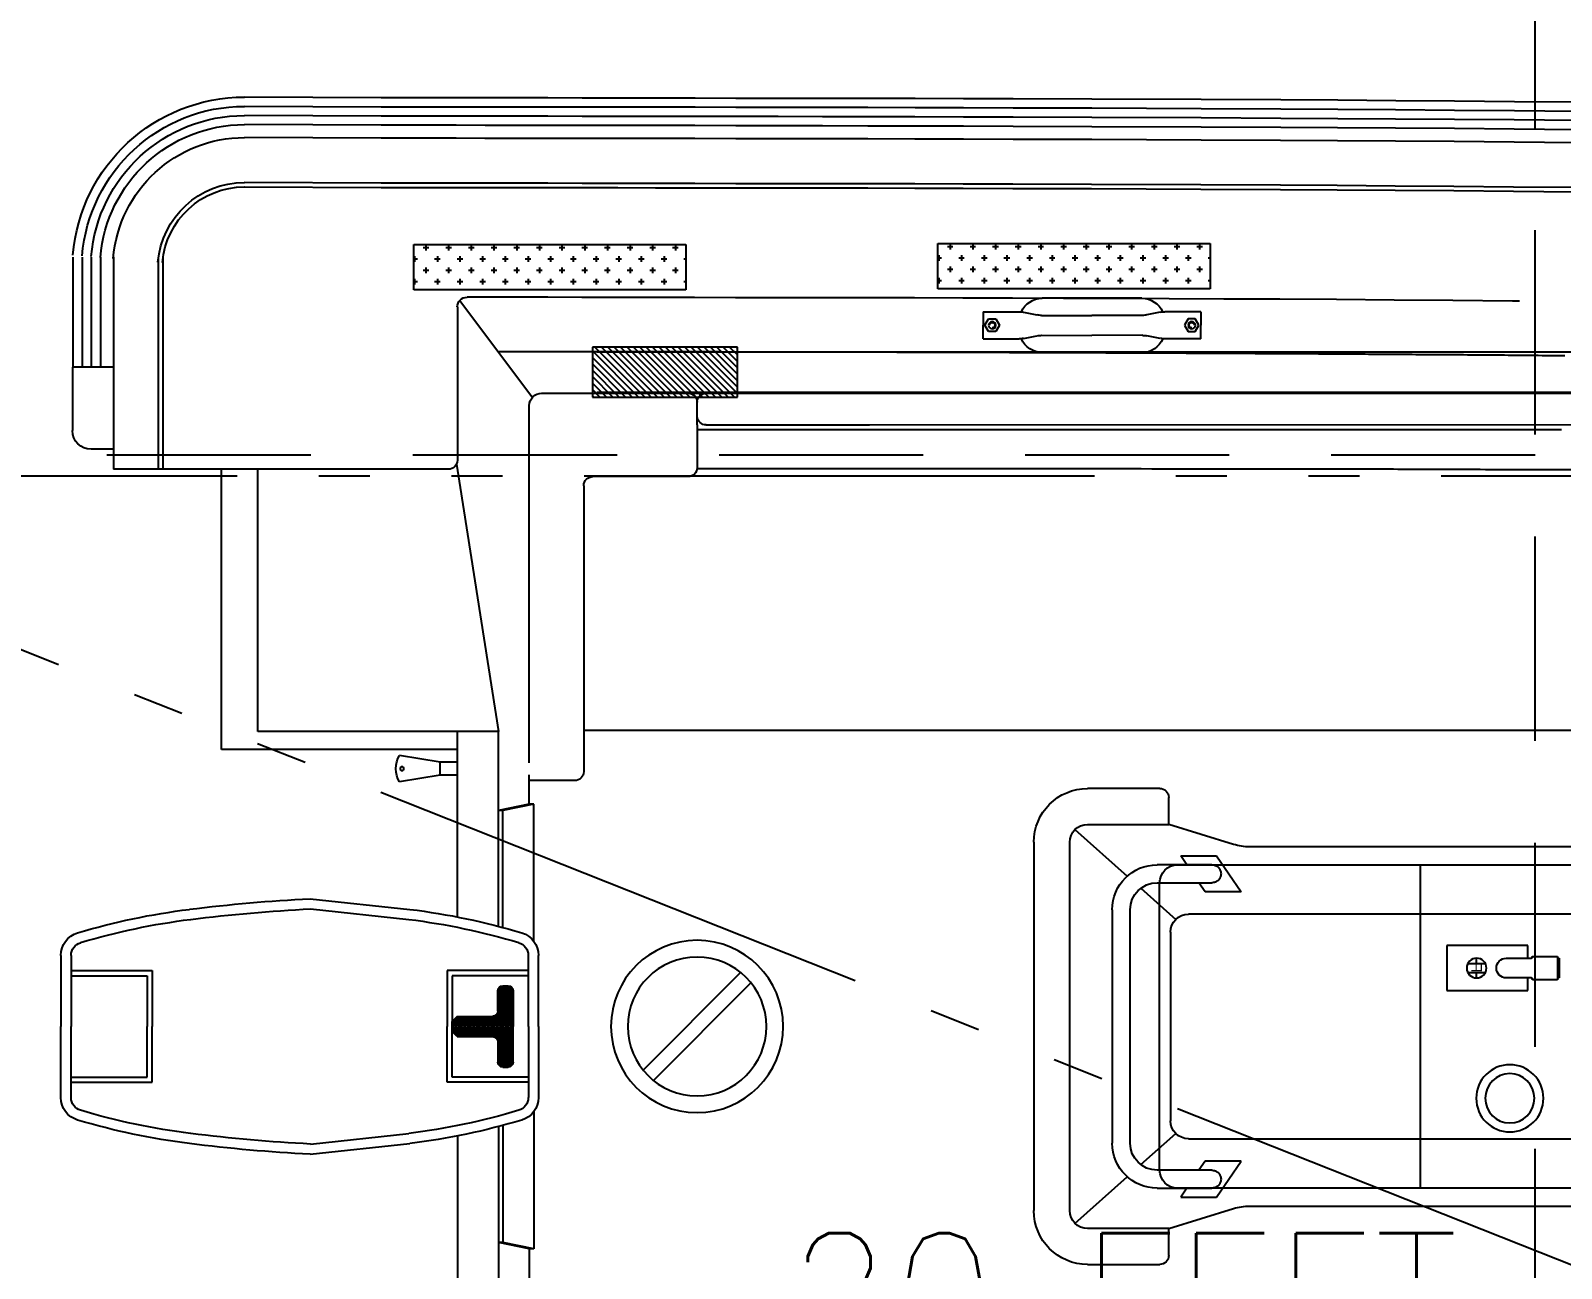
# Model space of a CAD drawing. Extents: x 1551 to 113148, y -1700 to 77018.
# Drawn here: x 10492 to 12367, y 29453 to 30968 of the extents above; entities that cross this region are included whole.
import ezdxf
from ezdxf.enums import TextEntityAlignment as Align

# ---------------------------------------------------------------- set-up
doc = ezdxf.new("R2010")
doc.units = 0
doc.header["$LTSCALE"] = 500
doc.header["$MEASUREMENT"] = 0
doc.linetypes.add('DASHED', pattern=[0.75, 0.5, -0.25])
doc.linetypes.add('PHANTOM', pattern=[2.1, 1.25, -0.2, 0.125, -0.2, 0.125, -0.2])
doc.layers.get('0').update_dxf_attribs({"linetype": 'CONTINUOUS'})
doc.styles.add('18', font='romans', dxfattribs={"height": 180})

# ---------------------------------------------------------------- blocks, each defined once
blk = doc.blocks.new('cont')
at = {"linetype": 'PHANTOM'}
blk.add_line((225402.8, 145808.7), (231452.8, 143408.7), dxfattribs=at)
blk.add_lwpolyline([(225402.8, 143408.7), (231452.8, 143408.7), (231452.8, 145808.7), (225402.8, 145808.7)], close=True, dxfattribs=at)
blk = doc.blocks.new('A$C02E15517')
at = {"color": 0, "linetype": 'ByBlock', "lineweight": -2}
for p, q in [((-293.3, 134.1), (-293.3, 361.2)), ((-243.3, 122.6), (-243.3, 361.2)), ((-205.5, 272.2), (-205.5, 314.1)), ((478.5, 291.5), (566.9, 291.5)), ((-205.5, 272.2), (-243.3, 264.4)), ((-237.8, 264.4), (-243.3, 264.4)), ((-200, 272.2), (-237.8, 264.4)), ((-237.8, 121.1), (-237.8, 264.4)), ((-200, 272.2), (-205.5, 272.2)), ((-200, 104.3), (-200, 272.2)), ((577.9, 280.5), (577.9, 247.5)), ((577.9, 247.5), (478.5, 247.5)), ((577.9, 247.5), (657.2, 222.9)), ((412.5, -225.5), (412.5, 225.5)), ((456.5, 225.5), (456.5, -225.5)), ((463, 241.1), (527, 184)), ((592.5, 209), (636.5, 209)), ((600, 198), (592.5, 209)), ((636.5, 209), (666.4, 165)), ((676.7, 220), (1595.4, 220)), ((563.6, 198), (630.5, 198)), ((1071, 198), (588.7, 198)), ((885.7, -198), (885.7, 198)), ((543.6, 169.2), (586.4, 131.1)), ((630.5, 176), (563.6, 176)), ((566.7, 176), (566.7, -176)), ((622.4, 165), (614.9, 176)), ((-474.1, 156.4), (-351.8, 143.4)), ((666.4, 165), (622.4, 165)), ((-473.5, 144), (-353.3, 131.1)), ((-351.8, 143.4), (-351.8, 143.4)), ((508.6, -143), (508.6, 143)), ((530.6, 143), (530.6, -143)), ((602, 137.5), (1676, 137.5)), ((-353.3, 131.1), (-353.3, 131.1)), ((580, -115.5), (580, 115.5)), ((-779.4, 87.1), (-779.4, 0)), ((-767, 87.1), (-767, 0)), ((-206.7, 0), (-206.7, 87.1)), ((-194.3, 0), (-194.3, 87.1)), ((-767, 68.4), (-667.4, 68.4)), ((-767, 62.2), (-673.6, 62.2)), ((-673.6, 62.2), (-673.6, 0)), ((-667.4, 68.4), (-667.4, 0)), ((-206.7, 68.4), (-306.3, 68.4)), ((-306.3, 68.4), (-306.3, 0)), ((-206.7, 62.2), (-300, 62.2)), ((-300, 62.2), (-300, 0)), ((-53.8, 66.4), (66.4, -53.8)), ((-244.1, 18.7), (-244.1, 43.6)), ((-244.1, 42.7), (-225.4, 24)), ((-244.1, 40.5), (-225.4, 21.8)), ((-244.1, 38.3), (-225.4, 19.6)), ((-243.9, 44.7), (-225.4, 26.2)), ((-243.4, 46.4), (-225.4, 28.4)), ((-242.5, 47.7), (-225.4, 30.6)), ((-241.3, 48.7), (-225.4, 32.8)), ((-239.8, 49.4), (-225.4, 35)), ((-238, 49.8), (-225.4, 37.2)), ((-237.8, 49.8), (-231.6, 49.8)), ((-235.8, 49.8), (-225.4, 39.4)), ((-233.6, 49.8), (-225.4, 41.6)), ((-231.4, 49.8), (-225.4, 43.8)), ((-228.1, 48.7), (-226.5, 47.1)), ((-225.4, 43.6), (-225.4, 0)), ((-66.4, 53.8), (53.8, -66.4)), ((-244.1, 36.1), (-225.4, 17.4)), ((-244.1, 33.9), (-225.4, 15.2)), ((-244.1, 31.7), (-225.4, 13)), ((-244.1, 29.5), (-225.4, 10.8)), ((-244.1, 27.3), (-225.4, 8.6)), ((-244.1, 25.1), (-225.4, 6.4)), ((-244.1, 22.9), (-225.4, 4.2)), ((-244.1, 20.7), (-225.4, 2)), ((-779.4, -87.1), (-779.4, 0)), ((-767, -87.1), (-767, 0)), ((-673.6, -62.2), (-673.6, 0)), ((-667.4, -68.4), (-667.4, 0)), ((-306.3, -68.4), (-306.3, 0)), ((-293.8, 12.4), (-300, 6.2)), ((-300, 6.2), (-293.8, 0)), ((-300, 0), (-300, 6.2)), ((-300, 4.1), (-296, 0)), ((-300, 1.9), (-298.2, 0)), ((-300, -62.2), (-300, 0)), ((-300, 0), (-300, -6.2)), ((-300, -6.2), (-293.8, 0)), ((-300, -4.1), (-296, 0)), ((-300, -1.9), (-298.2, 0)), ((-298.9, 7.3), (-291.6, 0)), ((-298.9, -7.3), (-291.6, 0)), ((-297.8, 8.4), (-289.4, 0)), ((-297.8, -8.4), (-289.4, 0)), ((-296.7, 9.5), (-287.2, 0)), ((-296.7, -9.5), (-287.2, 0)), ((-295.6, 10.6), (-285, 0)), ((-295.6, -10.6), (-285, 0)), ((-294.5, 11.7), (-282.8, 0)), ((-294.5, -11.7), (-282.8, 0)), ((-293.8, 12.4), (-250.3, 12.4)), ((-293, 12.4), (-280.6, 0)), ((-293, -12.4), (-280.6, 0)), ((-290.8, 12.4), (-278.4, 0)), ((-290.8, -12.4), (-278.4, 0)), ((-288.6, 12.4), (-276.2, 0)), ((-288.6, -12.4), (-276.2, 0)), ((-286.4, 12.4), (-274, 0)), ((-286.4, -12.4), (-274, 0)), ((-284.2, 12.4), (-271.8, 0)), ((-284.2, -12.4), (-271.8, 0)), ((-282, 12.4), (-269.6, 0)), ((-282, -12.4), (-269.6, 0)), ((-279.8, 12.4), (-267.4, 0)), ((-279.8, -12.4), (-267.4, 0)), ((-277.6, 12.4), (-265.2, 0)), ((-277.6, -12.4), (-265.2, 0)), ((-275.4, 12.4), (-263, 0)), ((-275.4, -12.4), (-263, 0)), ((-273.2, 12.4), (-260.8, 0)), ((-273.2, -12.4), (-260.8, 0)), ((-271, 12.4), (-258.6, 0)), ((-271, -12.4), (-258.6, 0)), ((-268.8, 12.4), (-256.4, 0)), ((-268.8, -12.4), (-256.4, 0)), ((-266.6, 12.4), (-254.2, 0)), ((-266.6, -12.4), (-254.2, 0)), ((-264.4, 12.4), (-252, 0)), ((-264.4, -12.4), (-252, 0)), ((-262.2, 12.4), (-249.8, 0)), ((-262.2, -12.4), (-249.8, 0)), ((-260, 12.4), (-247.6, 0)), ((-260, -12.4), (-247.6, 0)), ((-257.8, 12.4), (-245.4, 0)), ((-257.8, -12.4), (-245.4, 0)), ((-255.6, 12.4), (-243.2, 0)), ((-255.6, -12.4), (-243.2, 0)), ((-253.4, 12.4), (-241, 0)), ((-253.4, -12.4), (-241, 0)), ((-251.2, 12.4), (-238.8, 0)), ((-251.2, -12.4), (-238.8, 0)), ((-249.1, 12.5), (-236.6, 0)), ((-249.1, -12.5), (-236.6, 0)), ((-247.5, 13.1), (-234.4, 0)), ((-247.5, -13.1), (-234.4, 0)), ((-246.2, 14), (-232.2, 0)), ((-246.2, -14), (-232.2, 0)), ((-245.1, 15.1), (-230, 0)), ((-245.1, -15.1), (-230, 0)), ((-244.4, 16.6), (-227.8, 0)), ((-244.4, -16.6), (-227.8, 0)), ((-244.1, 18.5), (-225.6, 0)), ((-244.1, -18.5), (-225.6, 0)), ((-225.4, -43.6), (-225.4, 0)), ((-206.7, 0), (-206.7, -87.1)), ((-194.3, 0), (-194.3, -87.1)), ((-293.8, -12.4), (-300, -6.2)), ((-293.8, -12.4), (-250.3, -12.4)), ((-244.1, -20.7), (-225.4, -2)), ((-244.1, -22.9), (-225.4, -4.2)), ((-244.1, -25.1), (-225.4, -6.4)), ((-244.1, -27.3), (-225.4, -8.6)), ((-244.1, -29.5), (-225.4, -10.8)), ((-244.1, -31.7), (-225.4, -13)), ((-244.1, -33.9), (-225.4, -15.2)), ((-244.1, -36.1), (-225.4, -17.4)), ((-244.1, -18.7), (-244.1, -43.6)), ((-244.1, -38.3), (-225.4, -19.6)), ((-244.1, -40.5), (-225.4, -21.8)), ((-244.1, -42.7), (-225.4, -24)), ((-243.9, -44.7), (-225.4, -26.2)), ((-243.4, -46.4), (-225.4, -28.4)), ((-242.5, -47.7), (-225.4, -30.6)), ((-241.3, -48.7), (-225.4, -32.8)), ((-239.8, -49.4), (-225.4, -35)), ((-238, -49.8), (-225.4, -37.2)), ((-237.8, -49.8), (-231.6, -49.8)), ((-235.8, -49.8), (-225.4, -39.4)), ((-233.6, -49.8), (-225.4, -41.6)), ((-231.4, -49.8), (-225.4, -43.8)), ((-228.1, -48.7), (-226.5, -47.1)), ((918.7, -99), (918.7, -44)), ((918.7, -44), (1017.7, -44)), ((1017.7, -44), (1017.7, -59.4)), ((-767, -62.2), (-673.6, -62.2)), ((-767, -68.4), (-667.4, -68.4)), ((-206.7, -68.4), (-306.3, -68.4)), ((-206.7, -62.2), (-300, -62.2)), ((944.3, -66), (965.8, -66)), ((955, -59.4), (955, -66)), ((979.2, -71.4), (979.2, -71.6)), ((1022.2, -59.4), (991.3, -59.4)), ((1023.2, -58.2), (1023.2, -58.4)), ((1054, -57.2), (1024.3, -57.2)), ((1054, -85.8), (1054, -57.2)), ((1056.2, -59.4), (1054, -59.4)), ((1056.2, -83.6), (1056.2, -59.4)), ((944.3, -77), (965.8, -77)), ((955, -77), (955, -83.6)), ((991.3, -83.6), (1022.2, -83.6)), ((1017.7, -83.6), (1017.7, -99)), ((1023.2, -84.6), (1023.2, -84.8)), ((1024.3, -85.8), (1054, -85.8)), ((1054, -83.6), (1056.2, -83.6)), ((-200, -104.3), (-200, -272.2)), ((1017.7, -99), (918.7, -99)), ((-473.5, -144), (-353.3, -131.1)), ((-353.3, -131.1), (-353.3, -131.1)), ((-243.3, -122.6), (-243.3, -361.2)), ((-237.8, -121.1), (-237.8, -264.4)), ((543.6, -169.2), (586.4, -131.1)), ((-474.1, -156.4), (-351.8, -143.4)), ((-351.8, -143.4), (-351.8, -143.4)), ((-293.3, -134.1), (-293.3, -361.2)), ((1676, -137.5), (602, -137.5)), ((622.4, -165), (614.9, -176)), ((666.4, -165), (622.4, -165)), ((636.5, -209), (666.4, -165)), ((463, -241.1), (527, -184)), ((563.6, -176), (630.5, -176)), ((630.5, -198), (563.6, -198)), ((588.7, -198), (1071, -198)), ((600, -198), (592.5, -209)), ((657.2, -222.9), (577.9, -247.5)), ((592.5, -209), (636.5, -209)), ((1595.4, -220), (676.7, -220)), ((478.5, -247.5), (577.9, -247.5)), ((577.9, -247.5), (577.9, -280.5)), ((-237.8, -264.4), (-243.3, -264.4)), ((-205.5, -272.2), (-243.3, -264.4)), ((-200, -272.2), (-237.8, -264.4)), ((-205.5, -272.2), (-205.5, -308)), ((-200, -272.2), (-205.5, -272.2)), ((-314.8, -307.8), (-364.5, -299.5)), ((566.9, -291.5), (478.5, -291.5)), ((-314.8, -307.8), (-314.8, -323.5)), ((-293.3, -307.8), (-314.8, -307.8)), ((-149.9, -301.1), (-205.5, -301.1)), ((-138.8, -662.2), (-138.8, -312.2)), ((-138.8, -385), (-138.8, -312.2)), ((-314.8, -323.5), (-364.5, -331.8)), ((-293.3, -323.5), (-314.8, -323.5)), ((-205.5, -323), (-205.5, -760.3)), ((-582.6, -339), (-582.6, -682.3)), ((-293.3, -339), (-582.6, -339)), ((-243.3, -361.2), (-538.1, -361.2)), ((-538.1, -361.2), (-538.1, -682.3)), ((-294.7, -688.7), (-243.3, -361.2)), ((-138.8, -363), (1727.6, -363)), ((-11, -673.3), (-127.7, -673.3)), ((-304.8, -682.3), (-715.1, -682.3)), ((-715.1, -941.9), (-715.1, -682.3)), ((-660.1, -941.9), (-660.1, -682.3)), ((-654.6, -941.9), (-654.6, -682.3)), ((-293.7, -881.1), (-293.7, -693.4)), ((0.1, -736.6), (0.1, -684.4)), ((210.3, -683.3), (211.2, -683.3)), ((-715.1, -706.9), (-742.4, -706.9)), ((-765.2, -807.4), (-765.2, -729.7)), ((210.1, -731), (211.2, -731)), ((0.1, -736.6), (0.1, -764.6)), ((10.8, -736.6), (211.2, -736.6)), ((211.2, -736.6), (1655.5, -737.4)), ((-290.7, -889.1), (-201.7, -770.4)), ((-190.4, -775.5), (562.3, -775.5)), ((-128.3, -831.9), (-128.3, -770.8)), ((-128.3, -770.8), (49.5, -770.8)), ((-71.8, -770.8), (-128.3, -827.2)), ((-79.7, -770.8), (-128.3, -819.3)), ((-87.6, -770.8), (-128.3, -811.5)), ((-95.4, -770.8), (-128.3, -803.6)), ((-103.3, -770.8), (-128.3, -795.8)), ((-111.1, -770.8), (-128.3, -787.9)), ((-119, -770.8), (-128.3, -780)), ((-126.8, -770.8), (-128.3, -772.2)), ((-64, -770.8), (-125.1, -831.9)), ((1207.7, -776.3), (-122.7, -776.3)), ((-56.1, -770.8), (-117.2, -831.9)), ((-48.3, -770.8), (-109.4, -831.9)), ((-40.4, -770.8), (-101.5, -831.9)), ((-32.6, -770.8), (-93.7, -831.9)), ((-24.7, -770.8), (-85.8, -831.9)), ((-16.9, -770.8), (-78, -831.9)), ((-9, -770.8), (-70.1, -831.9)), ((-1.1, -770.8), (-62.2, -831.9)), ((6.7, -770.8), (-54.4, -831.9)), ((14.6, -770.8), (-46.5, -831.9)), ((22.4, -770.8), (-38.7, -831.9)), ((30.3, -770.8), (-30.8, -831.9)), ((38.1, -770.8), (-23, -831.9)), ((46, -770.8), (-15.1, -831.9)), ((49.5, -775.1), (-7.3, -831.9)), ((49.5, -783), (0.6, -831.9)), ((49.5, -770.8), (49.5, -831.9)), ((562.3, -775.5), (1673.3, -775.5)), ((49.5, -790.8), (8.5, -831.9)), ((49.5, -798.7), (16.3, -831.9)), ((-715.1, -807.4), (-765.2, -807.4)), ((-764.6, -941.9), (-764.6, -807.4)), ((-753.4, -941.9), (-753.4, -807.4)), ((-742.2, -941.9), (-742.2, -807.4)), ((-731, -941.9), (-731, -807.4)), ((49.5, -806.5), (24.2, -831.9)), ((49.5, -814.4), (32, -831.9)), ((49.5, -822.3), (39.9, -831.9)), ((382.6, -825.1), (378.8, -825.2)), ((386.5, -825.1), (382.6, -825.1)), ((390.3, -825.1), (386.5, -825.1)), ((394.2, -825.1), (390.3, -825.1)), ((398.1, -825.1), (394.2, -825.1)), ((402, -825.1), (398.1, -825.1)), ((405.8, -825.1), (402, -825.1)), ((409.7, -825.1), (405.8, -825.1)), ((413.6, -825), (409.7, -825.1)), ((417.5, -825), (413.6, -825)), ((421.4, -825), (417.5, -825)), ((425.4, -825), (421.4, -825)), ((422.6, -825.6), (544.8, -825.1)), ((429.3, -825), (425.4, -825)), ((433.2, -825), (429.3, -825)), ((437.1, -825), (433.2, -825)), ((441.1, -825), (437.1, -825)), ((445, -824.9), (441.1, -825)), ((449, -824.9), (445, -824.9)), ((452.9, -824.9), (449, -824.9)), ((456.9, -824.9), (452.9, -824.9)), ((460.8, -824.9), (456.9, -824.9)), ((464.8, -824.9), (460.8, -824.9)), ((468.8, -824.9), (464.8, -824.9)), ((472.8, -824.8), (468.8, -824.9)), ((476.8, -824.8), (472.8, -824.8)), ((480.8, -824.8), (476.8, -824.8)), ((484.8, -824.8), (480.8, -824.8)), ((488.8, -824.8), (484.8, -824.8)), ((492.8, -824.8), (488.8, -824.8)), ((496.9, -824.8), (492.8, -824.8)), ((500.9, -824.7), (496.9, -824.8)), ((504.9, -824.7), (500.9, -824.7)), ((508.9, -824.7), (504.9, -824.7)), ((513, -824.7), (508.9, -824.7)), ((517, -824.7), (513, -824.7)), ((521.1, -824.7), (517, -824.7)), ((525.1, -824.6), (521.1, -824.7)), ((529.2, -824.6), (525.1, -824.6)), ((533.3, -824.6), (529.2, -824.6)), ((537.4, -824.6), (533.3, -824.6)), ((541.4, -824.6), (537.4, -824.6)), ((545.6, -824.6), (541.4, -824.6)), ((549.6, -824.5), (545.6, -824.6)), ((553.8, -824.5), (549.6, -824.5)), ((557.8, -824.5), (553.8, -824.5)), ((562, -824.5), (557.8, -824.5)), ((566.1, -824.5), (562, -824.5)), ((570.2, -824.5), (566.1, -824.5)), ((574.3, -824.4), (570.2, -824.5)), ((578.5, -824.4), (574.3, -824.4)), ((582.6, -824.4), (578.5, -824.4)), ((586.8, -824.4), (582.6, -824.4)), ((590.9, -824.4), (586.8, -824.4)), ((595.1, -824.4), (590.9, -824.4)), ((599.2, -824.3), (595.1, -824.4)), ((603.4, -824.3), (599.2, -824.3)), ((607.5, -824.3), (603.4, -824.3)), ((611.8, -824.3), (607.5, -824.3)), ((615.9, -824.3), (611.8, -824.3)), ((620.2, -824.2), (615.9, -824.3)), ((624.3, -824.2), (620.2, -824.2)), ((628.5, -824.2), (624.3, -824.2)), ((632.7, -824.2), (628.5, -824.2)), ((637, -824.2), (632.7, -824.2)), ((641.1, -824.2), (637, -824.2)), ((645.4, -824.1), (641.1, -824.2)), ((649.6, -824.1), (645.4, -824.1)), ((653.9, -824.1), (649.6, -824.1)), ((658, -824.1), (653.9, -824.1)), ((662.3, -824.1), (658, -824.1)), ((666.5, -824), (662.3, -824.1)), ((670.8, -824), (666.5, -824)), ((675, -824), (670.8, -824)), ((679.3, -824), (675, -824)), ((683.6, -823.9), (679.3, -824)), ((687.9, -823.9), (683.6, -823.9)), ((692.1, -823.9), (687.9, -823.9)), ((696.4, -823.9), (692.1, -823.9)), ((700.7, -823.9), (696.4, -823.9)), ((705, -823.8), (700.7, -823.9)), ((709.3, -823.8), (705, -823.8)), ((713.6, -823.8), (709.3, -823.8)), ((717.9, -823.8), (713.6, -823.8)), ((722.2, -823.7), (717.9, -823.8)), ((726.5, -823.7), (722.2, -823.7)), ((730.9, -823.7), (726.5, -823.7)), ((735.1, -823.7), (730.9, -823.7)), ((739.5, -823.6), (735.1, -823.7)), ((743.8, -823.6), (739.5, -823.6)), ((748.2, -823.6), (743.8, -823.6)), ((752.5, -823.6), (748.2, -823.6)), ((756.9, -823.6), (752.5, -823.6)), ((761.2, -823.5), (756.9, -823.6)), ((765.6, -823.5), (761.2, -823.5)), ((769.9, -823.5), (765.6, -823.5)), ((774.4, -823.4), (769.9, -823.5)), ((778.7, -823.4), (774.4, -823.4)), ((783.1, -823.4), (778.7, -823.4)), ((787.4, -823.4), (783.1, -823.4)), ((791.9, -823.3), (787.4, -823.4)), ((796.2, -823.3), (791.9, -823.3)), ((800.7, -823.3), (796.2, -823.3)), ((805, -823.3), (800.7, -823.3)), ((809.5, -823.2), (805, -823.3)), ((813.8, -823.2), (809.5, -823.2)), ((818.3, -823.2), (813.8, -823.2)), ((822.7, -823.1), (818.3, -823.2)), ((827.2, -823.1), (822.7, -823.1)), ((831.5, -823.1), (827.2, -823.1)), ((836, -823.1), (831.5, -823.1)), ((840.4, -823), (836, -823.1)), ((844.9, -823), (840.4, -823)), ((849.3, -823), (844.9, -823)), ((853.8, -822.9), (849.3, -823)), ((858.2, -822.9), (853.8, -822.9)), ((862.7, -822.9), (858.2, -822.9)), ((867.1, -822.8), (862.7, -822.9)), ((871.6, -822.8), (867.1, -822.8)), ((876.1, -822.8), (871.6, -822.8)), ((880.6, -822.7), (876.1, -822.8)), ((885, -822.7), (880.6, -822.7)), ((889.6, -822.7), (885, -822.7)), ((894, -822.6), (889.6, -822.7)), ((898.5, -822.6), (894, -822.6)), ((903, -822.6), (898.5, -822.6)), ((907.5, -822.5), (903, -822.6)), ((912, -822.5), (907.5, -822.5)), ((916.6, -822.5), (912, -822.5)), ((921, -822.4), (916.6, -822.5)), ((925.6, -822.4), (921, -822.4)), ((930.1, -822.4), (925.6, -822.4)), ((934.6, -822.3), (930.1, -822.4)), ((939.1, -822.3), (934.6, -822.3)), ((943.7, -822.2), (939.1, -822.3)), ((948.2, -822.2), (943.7, -822.2)), ((952.8, -822.2), (948.2, -822.2)), ((957.3, -822.1), (952.8, -822.2)), ((961.9, -822.1), (957.3, -822.1)), ((966.4, -822.1), (961.9, -822.1)), ((971, -822), (966.4, -822.1)), ((975.5, -822), (971, -822)), ((980.1, -821.9), (975.5, -822)), ((984.7, -821.9), (980.1, -821.9)), ((989.3, -821.9), (984.7, -821.9)), ((993.8, -821.8), (989.3, -821.9)), ((998.5, -821.8), (993.8, -821.8)), ((1003, -821.7), (998.5, -821.8)), ((1007.6, -821.7), (1003, -821.7)), ((1012.2, -821.6), (1007.6, -821.7)), ((1016.8, -821.6), (1012.2, -821.6)), ((1021.4, -821.5), (1016.8, -821.6)), ((1026, -821.5), (1021.4, -821.5)), ((1030.6, -821.5), (1026, -821.5)), ((1035.2, -821.4), (1030.6, -821.5)), ((1039.8, -821.4), (1035.2, -821.4)), ((1044.5, -821.3), (1039.8, -821.4)), ((1049.1, -821.3), (1044.5, -821.3)), ((1053.7, -821.2), (1049.1, -821.3)), ((1058.3, -821.2), (1053.7, -821.2)), ((1063, -821.1), (1058.3, -821.2)), ((-240.7, -826.3), (-243.7, -826.3)), ((-238, -826.3), (-240.7, -826.3)), ((-233.9, -826.3), (-238, -826.3)), ((-231.6, -826.3), (-233.9, -826.3)), ((-227.8, -826.3), (-231.6, -826.3)), ((-225.5, -826.3), (-227.8, -826.3)), ((-222.6, -826.3), (-225.5, -826.3)), ((-219.6, -826.3), (-222.6, -826.3)), ((-217.4, -826.3), (-219.6, -826.3)), ((-214, -826.3), (-217.4, -826.3)), ((-211.8, -826.3), (-214, -826.3)), ((-208.5, -826.3), (-211.8, -826.3)), ((-206.2, -826.3), (-208.5, -826.3)), ((-203.2, -826.3), (-206.2, -826.3)), ((-200.9, -826.3), (-203.2, -826.3)), ((-198, -826.3), (-200.9, -826.3)), ((-195.7, -826.3), (-198, -826.3)), ((-192.9, -826.3), (-195.7, -826.3)), ((-190.5, -826.3), (-192.9, -826.3)), ((-187.8, -826.3), (-190.5, -826.3)), ((-185.2, -826.3), (-187.8, -826.3)), ((-182.7, -826.3), (-185.2, -826.3)), ((-180, -826.3), (-182.7, -826.3)), ((-177.6, -826.3), (-180, -826.3)), ((-174.6, -826.3), (-177.6, -826.3)), ((-172.5, -826.3), (-174.6, -826.3)), ((-169.1, -826.3), (-172.5, -826.3)), ((-167.3, -826.3), (-169.1, -826.3)), ((-164.7, -826.3), (-167.3, -826.3)), ((-162.1, -826.3), (-164.7, -826.3)), ((-159.7, -826.3), (-162.1, -826.3)), ((-156.9, -826.3), (-159.7, -826.3)), ((-155, -826.3), (-156.9, -826.3)), ((-151.6, -826.3), (-155, -826.3)), ((-149.3, -826.2), (-151.6, -826.3)), ((-146.3, -826.2), (-149.3, -826.2)), ((-143.6, -826.2), (-146.3, -826.2)), ((-140.9, -826.2), (-143.6, -826.2)), ((-138.1, -826.2), (-140.9, -826.2)), ((-135.5, -826.2), (-138.1, -826.2)), ((-132.3, -826.2), (-135.5, -826.2)), ((-130.1, -826.2), (-132.3, -826.2)), ((-126.8, -826.2), (-130.1, -826.2)), ((49.5, -831.9), (-128.3, -831.9)), ((-124.7, -826.2), (-126.8, -826.2)), ((-121.9, -826.2), (-124.7, -826.2)), ((-122.7, -826.3), (1207.7, -826.3)), ((-119.2, -826.2), (-121.9, -826.2)), ((-116.9, -826.2), (-119.2, -826.2)), ((-113.7, -826.2), (-116.9, -826.2)), ((-111.6, -826.2), (-113.7, -826.2)), ((-108.1, -826.2), (-111.6, -826.2)), ((-105.8, -826.2), (-108.1, -826.2)), ((-102.6, -826.2), (-105.8, -826.2)), ((-99.8, -826.2), (-102.6, -826.2)), ((-97, -826.2), (-99.8, -826.2)), ((-94, -826.2), (-97, -826.2)), ((-91.3, -826.2), (-94, -826.2)), ((-87.9, -826.2), (-91.3, -826.2)), ((-85.6, -826.2), (-87.9, -826.2)), ((-81.9, -826.2), (-85.6, -826.2)), ((-79.9, -826.2), (-81.9, -826.2)), ((-77.1, -826.1), (-79.9, -826.2)), ((-74.2, -826.1), (-77.1, -826.1)), ((-71.5, -826.1), (-74.2, -826.1)), ((-68.4, -826.1), (-71.5, -826.1)), ((-66.4, -826.1), (-68.4, -826.1)), ((-62.6, -826.1), (-66.4, -826.1)), ((-60.2, -826.1), (-62.6, -826.1)), ((-56.8, -826.1), (-60.2, -826.1)), ((-53.9, -826.1), (-56.8, -826.1)), ((-50.9, -826.1), (-53.9, -826.1)), ((-47.8, -826.1), (-50.9, -826.1)), ((-45, -826.1), (-47.8, -826.1)), ((-41.4, -826.1), (-45, -826.1)), ((-39.1, -826.1), (-41.4, -826.1)), ((-35.4, -826.1), (-39.1, -826.1)), ((-33.1, -826.1), (-35.4, -826.1)), ((-30.1, -826.1), (-33.1, -826.1)), ((-27.1, -826.1), (-30.1, -826.1)), ((-24.6, -826.1), (-27.1, -826.1)), ((-21.1, -826.1), (-24.6, -826.1)), ((-18.8, -826.1), (-21.1, -826.1)), ((-15, -826.1), (-18.8, -826.1)), ((-12.4, -826.1), (-15, -826.1)), ((-8.9, -826), (-12.4, -826.1)), ((-5.9, -826), (-8.9, -826)), ((-2.8, -826), (-5.9, -826)), ((0.4, -826), (-2.8, -826)), ((3.3, -826), (0.4, -826)), ((7, -826), (3.3, -826)), ((9.5, -826), (7, -826)), ((13.6, -826), (9.5, -826)), ((15.7, -826), (13.6, -826)), ((18.9, -826), (15.7, -826)), ((22, -826), (18.9, -826)), ((24.9, -826), (22, -826)), ((28.3, -826), (24.9, -826)), ((30.4, -825.9), (28.3, -826)), ((34.6, -825.9), (30.4, -825.9)), ((37.2, -825.9), (34.6, -825.9)), ((40.9, -825.9), (37.2, -825.9)), ((44, -825.9), (40.9, -825.9)), ((47.3, -825.9), (44, -825.9)), ((50.5, -825.9), (47.3, -825.9)), ((49.5, -830.1), (47.7, -831.9)), ((53.7, -825.9), (50.5, -825.9)), ((57.3, -825.9), (53.7, -825.9)), ((60.1, -825.9), (57.3, -825.9)), ((64, -825.9), (60.1, -825.9)), ((66.6, -825.9), (64, -825.9)), ((70.9, -825.9), (66.6, -825.9)), ((73.1, -825.9), (70.9, -825.9)), ((76.4, -825.9), (73.1, -825.9)), ((79.6, -825.9), (76.4, -825.9)), ((82.9, -825.9), (79.6, -825.9)), ((86.2, -825.9), (82.9, -825.9)), ((88.5, -825.9), (86.2, -825.9)), ((92.8, -825.9), (88.5, -825.9)), ((95.7, -825.9), (92.8, -825.9)), ((99.4, -825.9), (95.7, -825.9)), ((102.5, -825.9), (99.4, -825.9)), ((106, -825.9), (102.5, -825.9)), ((109.5, -825.8), (106, -825.9)), ((112.7, -825.8), (109.5, -825.8)), ((116.3, -825.8), (112.7, -825.8)), ((119.3, -825.8), (116.3, -825.8)), ((123, -825.8), (119.3, -825.8)), ((126.1, -825.8), (123, -825.8)), ((129.8, -825.8), (126.1, -825.8)), ((132.8, -825.8), (129.8, -825.8)), ((136.7, -825.8), (132.8, -825.8)), ((139.6, -825.8), (136.7, -825.8)), ((143.6, -825.8), (139.6, -825.8)), ((146.4, -825.8), (143.6, -825.8)), ((150.4, -825.8), (146.4, -825.8)), ((153.2, -825.8), (150.4, -825.8)), ((157.2, -825.8), (153.2, -825.8)), ((160.1, -825.7), (157.2, -825.8)), ((163.6, -825.7), (160.1, -825.7)), ((166.9, -825.7), (163.6, -825.7)), ((170.4, -825.7), (166.9, -825.7)), ((173.9, -825.7), (170.4, -825.7)), ((177.3, -825.7), (173.9, -825.7)), ((180.8, -825.7), (177.3, -825.7)), ((184.3, -825.7), (180.8, -825.7)), ((187.8, -825.7), (184.3, -825.7)), ((191.3, -825.7), (187.8, -825.7)), ((194.8, -825.7), (191.3, -825.7)), ((198.3, -825.7), (194.8, -825.7)), ((201.8, -825.6), (198.3, -825.7)), ((205.3, -825.6), (201.8, -825.6)), ((208.9, -825.6), (205.3, -825.6)), ((212.4, -825.6), (208.9, -825.6)), ((216, -825.6), (212.4, -825.6)), ((219.5, -825.6), (216, -825.6)), ((223.1, -825.6), (219.5, -825.6)), ((226.7, -825.6), (223.1, -825.6)), ((230.3, -825.6), (226.7, -825.6)), ((233.8, -825.6), (230.3, -825.6)), ((237.4, -825.6), (233.8, -825.6)), ((241, -825.6), (237.4, -825.6)), ((244.6, -825.5), (241, -825.6)), ((248.2, -825.5), (244.6, -825.5)), ((251.9, -825.5), (248.2, -825.5)), ((255.5, -825.5), (251.9, -825.5)), ((259.1, -825.5), (255.5, -825.5)), ((262.7, -825.5), (259.1, -825.5)), ((266.4, -825.5), (262.7, -825.5)), ((270, -825.5), (266.4, -825.5)), ((273.7, -825.5), (270, -825.5)), ((277.3, -825.5), (273.7, -825.5)), ((281, -825.4), (277.3, -825.5)), ((284.7, -825.4), (281, -825.4)), ((288.4, -825.4), (284.7, -825.4)), ((292.1, -825.4), (288.4, -825.4)), ((295.8, -825.4), (292.1, -825.4)), ((299.5, -825.4), (295.8, -825.4)), ((303.2, -825.4), (299.5, -825.4)), ((306.9, -825.4), (303.2, -825.4)), ((310.7, -825.4), (306.9, -825.4)), ((314.4, -825.4), (310.7, -825.4)), ((318.1, -825.3), (314.4, -825.4)), ((321.8, -825.3), (318.1, -825.3)), ((325.6, -825.3), (321.8, -825.3)), ((329.3, -825.3), (325.6, -825.3)), ((333.1, -825.3), (329.3, -825.3)), ((336.9, -825.3), (333.1, -825.3)), ((340.7, -825.3), (336.9, -825.3)), ((344.4, -825.3), (340.7, -825.3)), ((348.3, -825.3), (344.4, -825.3)), ((352, -825.2), (348.3, -825.3)), ((350.4, -842), (394.6, -842)), ((350.4, -842), (350.4, -858.7)), ((355.9, -825.2), (352, -825.2)), ((359.6, -825.2), (355.9, -825.2)), ((363.5, -825.2), (359.6, -825.2)), ((367.3, -825.2), (363.5, -825.2)), ((371.1, -825.2), (367.3, -825.2)), ((374.9, -825.2), (371.1, -825.2)), ((378.8, -825.2), (374.9, -825.2)), ((400, -842.6), (416.4, -845.8)), ((567.5, -842.6), (551.1, -845.8)), ((617.1, -842), (573, -842)), ((617.1, -842), (617.1, -858.7)), ((350.5, -875.3), (350.4, -858.7)), ((357.1, -851), (352.7, -858.7)), ((352.7, -858.7), (357.1, -866.4)), ((366, -851), (357.1, -851)), ((370.4, -858.7), (366, -851)), ((366, -866.4), (370.4, -858.7)), ((421.9, -846.4), (483.8, -846.3)), ((545.7, -846.4), (483.8, -846.3)), ((597.1, -858.7), (601.6, -851)), ((601.6, -866.4), (597.1, -858.7)), ((601.6, -851), (610.4, -851)), ((610.4, -851), (614.9, -858.7)), ((614.9, -858.7), (610.4, -866.4)), ((617.1, -875.3), (617.1, -858.7)), ((350.5, -875.3), (394.6, -875.2)), ((357.1, -866.4), (366, -866.4)), ((400, -874.7), (416.4, -871.4)), ((421.9, -870.8), (483.8, -870.7)), ((545.6, -870.8), (483.8, -870.7)), ((567.5, -874.7), (551.1, -871.4)), ((617.1, -875.3), (572.9, -875.2)), ((610.4, -866.4), (601.6, -866.4)), ((-260.3, -893), (-281.7, -893.1)), ((-222.6, -893), (-260.3, -893)), ((-183, -893), (-222.6, -893)), ((-141.2, -892.9), (-183, -893)), ((-97.2, -892.9), (-141.2, -892.9)), ((-51.1, -892.7), (-97.2, -892.9)), ((-3, -892.7), (-51.1, -892.7)), ((47.1, -892.5), (-3, -892.7)), ((99.2, -892.5), (47.1, -892.5)), ((153, -892.4), (99.2, -892.5)), ((208.8, -892.3), (153, -892.4)), ((266.3, -892.2), (208.8, -892.3)), ((325.5, -892), (266.3, -892.2)), ((386.4, -891.8), (325.5, -892)), ((449, -891.6), (386.4, -891.8)), ((544.9, -891.7), (422.7, -891.7)), ((513, -891.4), (449, -891.6)), ((578.5, -891.1), (513, -891.4)), ((645.5, -890.8), (578.5, -891.1)), ((713.8, -890.5), (645.5, -890.8)), ((783.3, -890.1), (713.8, -890.5)), ((854.1, -889.6), (783.3, -890.1)), ((926, -889.1), (854.1, -889.6)), ((998.9, -888.4), (926, -889.1)), ((1007.7, -888.4), (998.9, -888.4)), ((-13.8, -902), (-347.1, -902)), ((-347.1, -902), (-347.1, -957.6)), ((-347.1, -912.2), (-342.5, -912.2)), ((-346, -915.7), (-346, -908.8)), ((-321.7, -912.2), (-314.8, -912.2)), ((-318.2, -915.7), (-318.2, -908.8)), ((-293.9, -912.2), (-287, -912.2)), ((-290.5, -915.7), (-290.5, -908.8)), ((-266.2, -912.2), (-259.2, -912.2)), ((-262.7, -915.7), (-262.7, -908.8)), ((-238.4, -912.2), (-231.4, -912.2)), ((-234.9, -915.7), (-234.9, -908.8)), ((-210.6, -912.2), (-203.7, -912.2)), ((-207.1, -915.7), (-207.1, -908.8)), ((-182.8, -912.2), (-175.9, -912.2)), ((-179.4, -915.7), (-179.4, -908.8)), ((-155.1, -912.2), (-148.1, -912.2)), ((-151.6, -915.7), (-151.6, -908.8)), ((-127.3, -912.2), (-120.3, -912.2)), ((-123.8, -915.7), (-123.8, -908.8)), ((-99.5, -912.2), (-92.6, -912.2)), ((-96, -915.7), (-96, -908.8)), ((-71.7, -912.2), (-64.8, -912.2)), ((-68.3, -915.7), (-68.3, -908.8)), ((-44, -912.2), (-37, -912.2)), ((-40.5, -915.7), (-40.5, -908.8)), ((-16.2, -912.2), (-13.8, -912.2)), ((-13.8, -957.6), (-13.8, -902)), ((628.4, -903.2), (295.1, -903.2)), ((295.1, -903.2), (295.1, -958.7)), ((295.1, -913.4), (299.6, -913.4)), ((296.2, -916.9), (296.2, -909.9)), ((320.5, -913.4), (327.4, -913.4)), ((324, -916.9), (324, -909.9)), ((348.3, -913.4), (355.2, -913.4)), ((351.7, -916.9), (351.7, -909.9)), ((376, -913.4), (383, -913.4)), ((379.5, -916.9), (379.5, -909.9)), ((403.8, -913.4), (410.8, -913.4)), ((407.3, -916.9), (407.3, -909.9)), ((431.6, -913.4), (438.5, -913.4)), ((435.1, -916.9), (435.1, -909.9)), ((459.4, -913.4), (466.3, -913.4)), ((462.8, -916.9), (462.8, -909.9)), ((487.1, -913.4), (494.1, -913.4)), ((490.6, -916.9), (490.6, -909.9)), ((514.9, -913.4), (521.9, -913.4)), ((518.4, -916.9), (518.4, -909.9)), ((542.7, -913.4), (549.6, -913.4)), ((546.2, -916.9), (546.2, -909.9)), ((570.5, -913.4), (577.4, -913.4)), ((573.9, -916.9), (573.9, -909.9)), ((598.2, -913.4), (605.2, -913.4)), ((601.7, -916.9), (601.7, -909.9)), ((626, -913.4), (628.4, -913.4)), ((628.4, -958.7), (628.4, -903.2)), ((-346, -943.5), (-346, -936.5)), ((-335.6, -926.1), (-328.7, -926.1)), ((-332.1, -929.6), (-332.1, -922.6)), ((-318.2, -943.5), (-318.2, -936.5)), ((-307.8, -926.1), (-300.9, -926.1)), ((-304.4, -929.6), (-304.4, -922.6)), ((-290.5, -943.5), (-290.5, -936.5)), ((-280, -926.1), (-273.1, -926.1)), ((-276.6, -929.6), (-276.6, -922.6)), ((-262.7, -943.5), (-262.7, -936.5)), ((-252.3, -926.1), (-245.3, -926.1)), ((-248.8, -929.6), (-248.8, -922.6)), ((-234.9, -943.5), (-234.9, -936.5)), ((-224.5, -926.1), (-217.6, -926.1)), ((-221, -929.6), (-221, -922.6)), ((-207.1, -943.5), (-207.1, -936.5)), ((-196.7, -926.1), (-189.8, -926.1)), ((-193.2, -929.6), (-193.2, -922.6)), ((-179.4, -943.5), (-179.4, -936.5)), ((-168.9, -926.1), (-162, -926.1)), ((-165.5, -929.6), (-165.5, -922.6)), ((-151.6, -943.5), (-151.6, -936.5)), ((-141.2, -926.1), (-134.2, -926.1)), ((-137.7, -929.6), (-137.7, -922.6)), ((-123.8, -943.5), (-123.8, -936.5)), ((-113.4, -926.1), (-106.5, -926.1)), ((-109.9, -929.6), (-109.9, -922.6)), ((-96, -943.5), (-96, -936.5)), ((-85.6, -926.1), (-78.7, -926.1)), ((-82.1, -929.6), (-82.1, -922.6)), ((-68.3, -943.5), (-68.3, -936.5)), ((-57.8, -926.1), (-50.9, -926.1)), ((-54.4, -929.6), (-54.4, -922.6)), ((-40.5, -943.5), (-40.5, -936.5)), ((-30.1, -926.1), (-23.1, -926.1)), ((-26.6, -929.6), (-26.6, -922.6)), ((306.6, -927.3), (313.5, -927.3)), ((310.1, -930.7), (310.1, -923.8)), ((334.4, -927.3), (341.3, -927.3)), ((337.8, -930.7), (337.8, -923.8)), ((362.1, -927.3), (369.1, -927.3)), ((365.6, -930.7), (365.6, -923.8)), ((389.9, -927.3), (396.9, -927.3)), ((393.4, -930.7), (393.4, -923.8)), ((417.7, -927.3), (424.6, -927.3)), ((421.2, -930.7), (421.2, -923.8)), ((445.5, -927.3), (452.4, -927.3)), ((448.9, -930.7), (448.9, -923.8)), ((473.2, -927.3), (480.2, -927.3)), ((476.7, -930.7), (476.7, -923.8)), ((501, -927.3), (508, -927.3)), ((504.5, -930.7), (504.5, -923.8)), ((528.8, -927.3), (535.7, -927.3)), ((532.3, -930.7), (532.3, -923.8)), ((556.6, -927.3), (563.5, -927.3)), ((560, -930.7), (560, -923.8)), ((584.3, -927.3), (591.3, -927.3)), ((587.8, -930.7), (587.8, -923.8)), ((612.1, -927.3), (619.1, -927.3)), ((615.6, -930.7), (615.6, -923.8)), ((-347.1, -940), (-342.5, -940)), ((-335.6, -953.9), (-328.7, -953.9)), ((-332.1, -957.4), (-332.1, -950.4)), ((-321.7, -940), (-314.8, -940)), ((-307.8, -953.9), (-300.9, -953.9)), ((-304.4, -957.4), (-304.4, -950.4)), ((-293.9, -940), (-287, -940)), ((-280, -953.9), (-273.1, -953.9)), ((-276.6, -957.4), (-276.6, -950.4)), ((-266.2, -940), (-259.2, -940)), ((-252.3, -953.9), (-245.3, -953.9)), ((-248.8, -957.4), (-248.8, -950.4)), ((-238.4, -940), (-231.4, -940)), ((-224.5, -953.9), (-217.6, -953.9)), ((-221, -957.4), (-221, -950.4)), ((-210.6, -940), (-203.7, -940)), ((-196.7, -953.9), (-189.8, -953.9)), ((-193.2, -957.4), (-193.2, -950.4)), ((-182.8, -940), (-175.9, -940)), ((-168.9, -953.9), (-162, -953.9)), ((-165.5, -957.4), (-165.5, -950.4)), ((-155.1, -940), (-148.1, -940)), ((-141.2, -953.9), (-134.2, -953.9)), ((-137.7, -957.4), (-137.7, -950.4)), ((-127.3, -940), (-120.3, -940)), ((-113.4, -953.9), (-106.5, -953.9)), ((-109.9, -957.4), (-109.9, -950.4)), ((-99.5, -940), (-92.6, -940)), ((-85.6, -953.9), (-78.7, -953.9)), ((-82.1, -957.4), (-82.1, -950.4)), ((-71.7, -940), (-64.8, -940)), ((-57.8, -953.9), (-50.9, -953.9)), ((-54.4, -957.4), (-54.4, -950.4)), ((-44, -940), (-37, -940)), ((-30.1, -953.9), (-23.1, -953.9)), ((-26.6, -957.4), (-26.6, -950.4)), ((-16.2, -940), (-13.8, -940)), ((295.1, -941.2), (299.6, -941.2)), ((296.2, -944.6), (296.2, -937.7)), ((306.6, -955), (313.5, -955)), ((310.1, -958.5), (310.1, -951.6)), ((320.5, -941.2), (327.4, -941.2)), ((324, -944.6), (324, -937.7)), ((334.4, -955), (341.3, -955)), ((337.8, -958.5), (337.8, -951.6)), ((348.3, -941.2), (355.2, -941.2)), ((351.7, -944.6), (351.7, -937.7)), ((362.1, -955), (369.1, -955)), ((365.6, -958.5), (365.6, -951.6)), ((376, -941.2), (383, -941.2)), ((379.5, -944.6), (379.5, -937.7)), ((389.9, -955), (396.9, -955)), ((393.4, -958.5), (393.4, -951.6)), ((403.8, -941.2), (410.8, -941.2)), ((407.3, -944.6), (407.3, -937.7)), ((417.7, -955), (424.6, -955)), ((421.2, -958.5), (421.2, -951.6)), ((431.6, -941.2), (438.5, -941.2)), ((435.1, -944.6), (435.1, -937.7)), ((445.5, -955), (452.4, -955)), ((448.9, -958.5), (448.9, -951.6)), ((459.4, -941.2), (466.3, -941.2)), ((462.8, -944.6), (462.8, -937.7)), ((473.2, -955), (480.2, -955)), ((476.7, -958.5), (476.7, -951.6)), ((487.1, -941.2), (494.1, -941.2)), ((490.6, -944.6), (490.6, -937.7)), ((501, -955), (508, -955)), ((504.5, -958.5), (504.5, -951.6)), ((514.9, -941.2), (521.9, -941.2)), ((518.4, -944.6), (518.4, -937.7)), ((528.8, -955), (535.7, -955)), ((532.3, -958.5), (532.3, -951.6)), ((542.7, -941.2), (549.6, -941.2)), ((546.2, -944.6), (546.2, -937.7)), ((556.6, -955), (563.5, -955)), ((560, -958.5), (560, -951.6)), ((570.5, -941.2), (577.4, -941.2)), ((573.9, -944.6), (573.9, -937.7)), ((584.3, -955), (591.3, -955)), ((587.8, -958.5), (587.8, -951.6)), ((598.2, -941.2), (605.2, -941.2)), ((601.7, -944.6), (601.7, -937.7)), ((612.1, -955), (619.1, -955)), ((615.6, -958.5), (615.6, -951.6)), ((626, -941.2), (628.4, -941.2)), ((-347.1, -957.6), (-13.8, -957.6)), ((295.1, -958.7), (628.4, -958.7)), ((-387.2, -1027.2), (-554.8, -1028)), ((-295.2, -1027.2), (-387.2, -1027.2)), ((-260, -1027.1), (-295.2, -1027.2)), ((-182.8, -1027.1), (-260, -1027.1)), ((-141, -1027), (-182.8, -1027.1)), ((-96.9, -1027), (-141, -1027)), ((-50.9, -1026.8), (-96.9, -1027)), ((-2.7, -1026.8), (-50.9, -1026.8)), ((47.4, -1026.6), (-2.7, -1026.8)), ((99.3, -1026.6), (47.4, -1026.6)), ((153.4, -1026.5), (99.3, -1026.6)), ((209.1, -1026.4), (153.4, -1026.5)), ((266.7, -1026.3), (209.1, -1026.4)), ((326, -1026.1), (266.7, -1026.3)), ((386.9, -1025.9), (326, -1026.1)), ((387, -1031.4), (326, -1031.6)), ((483.3, -1025.6), (386.9, -1025.9)), ((483.3, -1031.1), (387, -1031.4)), ((617.1, -1025), (483.3, -1025.6)), ((617.2, -1030.5), (483.3, -1031.1)), ((714.6, -1024.6), (617.1, -1025)), ((714.6, -1030.1), (617.2, -1030.5)), ((784.3, -1024.2), (714.6, -1024.6)), ((784.3, -1029.7), (714.6, -1030.1)), ((855.1, -1023.7), (784.3, -1024.2)), ((855.2, -1029.2), (784.3, -1029.7)), ((927.2, -1023.2), (855.1, -1023.7)), ((927.2, -1028.7), (855.2, -1029.2)), ((1000.4, -1022.5), (927.2, -1023.2)), ((1000.4, -1028), (927.2, -1028.7)), ((1074.5, -1021.8), (1000.4, -1022.5)), ((1074.6, -1027.3), (1000.4, -1028)), ((-387.1, -1032.7), (-554.8, -1033.5)), ((-295.2, -1032.7), (-387.1, -1032.7)), ((-260, -1032.6), (-295.2, -1032.7)), ((-182.8, -1032.6), (-260, -1032.6)), ((-140.9, -1032.5), (-182.8, -1032.6)), ((-96.9, -1032.5), (-140.9, -1032.5)), ((-50.9, -1032.3), (-96.9, -1032.5)), ((-2.7, -1032.3), (-50.9, -1032.3)), ((47.4, -1032.1), (-2.7, -1032.3)), ((99.3, -1032.1), (47.4, -1032.1)), ((153.4, -1032), (99.3, -1032.1)), ((209.2, -1031.9), (153.4, -1032)), ((266.7, -1031.8), (209.2, -1031.9)), ((326, -1031.6), (266.7, -1031.8)), ((-259.9, -1087.6), (-295.1, -1087.7)), ((-182.7, -1087.6), (-259.9, -1087.6)), ((-140.9, -1087.5), (-182.7, -1087.6)), ((-96.8, -1087.5), (-140.9, -1087.5)), ((-50.8, -1087.3), (-96.8, -1087.5)), ((-2.6, -1087.3), (-50.8, -1087.3)), ((47.5, -1087.1), (-2.6, -1087.3)), ((99.4, -1087.1), (47.5, -1087.1)), ((153.5, -1087), (99.4, -1087.1)), ((209.3, -1086.9), (153.5, -1087)), ((266.9, -1086.8), (209.3, -1086.9)), ((326.2, -1086.6), (266.9, -1086.8)), ((387.1, -1086.4), (326.2, -1086.6)), ((483.6, -1086.1), (387.1, -1086.4)), ((617.4, -1085.5), (483.6, -1086.1)), ((714.9, -1085.1), (617.4, -1085.5)), ((784.6, -1084.7), (714.9, -1085.1)), ((855.6, -1084.2), (784.6, -1084.7)), ((927.7, -1083.7), (855.6, -1084.2)), ((1000.9, -1083), (927.7, -1083.7)), ((1075.2, -1082.3), (1000.9, -1083)), ((-387, -1087.7), (-554.6, -1088.5)), ((-387, -1103.6), (-554.5, -1104.4)), ((-295.1, -1087.7), (-387, -1087.7)), ((-295.1, -1103.6), (-387, -1103.6)), ((-259.8, -1103.4), (-295.1, -1103.6)), ((-182.7, -1103.4), (-259.8, -1103.4)), ((-140.8, -1103.3), (-182.7, -1103.4)), ((-96.8, -1103.3), (-140.8, -1103.3)), ((-50.7, -1103.2), (-96.8, -1103.3)), ((-2.6, -1103.2), (-50.7, -1103.2)), ((47.5, -1103), (-2.6, -1103.2)), ((99.4, -1103), (47.5, -1103)), ((153.5, -1102.9), (99.4, -1103)), ((209.3, -1102.7), (153.5, -1102.9)), ((266.9, -1102.6), (209.3, -1102.7)), ((326.2, -1102.4), (266.9, -1102.6)), ((387.2, -1102.2), (326.2, -1102.4)), ((483.6, -1101.9), (387.2, -1102.2)), ((617.5, -1101.4), (483.6, -1101.9)), ((715, -1100.9), (617.5, -1101.4)), ((784.7, -1100.5), (715, -1100.9)), ((855.7, -1100), (784.7, -1100.5)), ((927.8, -1099.5), (855.7, -1100)), ((1001.1, -1098.9), (927.8, -1099.5)), ((1075.3, -1098.1), (1001.1, -1098.9)), ((-386.9, -1114.8), (-554.4, -1115.6)), ((-295.1, -1114.8), (-386.9, -1114.8)), ((-259.8, -1114.7), (-295.1, -1114.8)), ((-182.7, -1114.7), (-259.8, -1114.7)), ((-140.8, -1114.5), (-182.7, -1114.7)), ((-96.8, -1114.5), (-140.8, -1114.5)), ((-50.7, -1114.4), (-96.8, -1114.5)), ((-2.6, -1114.4), (-50.7, -1114.4)), ((47.5, -1114.2), (-2.6, -1114.4)), ((99.4, -1114.2), (47.5, -1114.2)), ((153.6, -1114.1), (99.4, -1114.2)), ((209.4, -1114), (153.6, -1114.1)), ((209.4, -1125.2), (153.6, -1125.3)), ((266.9, -1113.8), (209.4, -1114)), ((267, -1125), (209.4, -1125.2)), ((326.2, -1113.6), (266.9, -1113.8)), ((326.3, -1124.9), (267, -1125)), ((387.2, -1113.5), (326.2, -1113.6)), ((387.3, -1124.7), (326.3, -1124.9)), ((483.7, -1113.1), (387.2, -1113.5)), ((483.7, -1124.4), (387.3, -1124.7)), ((617.5, -1112.6), (483.7, -1113.1)), ((617.6, -1123.8), (483.7, -1124.4)), ((715.1, -1112.1), (617.5, -1112.6)), ((715.1, -1123.3), (617.6, -1123.8)), ((784.8, -1111.7), (715.1, -1112.1)), ((784.9, -1122.9), (715.1, -1123.3)), ((855.8, -1111.3), (784.8, -1111.7)), ((855.8, -1122.5), (784.9, -1122.9)), ((927.9, -1110.7), (855.8, -1111.3)), ((928, -1121.9), (855.8, -1122.5)), ((1001.2, -1110.1), (927.9, -1110.7)), ((1001.3, -1121.3), (928, -1121.9)), ((1075.4, -1109.4), (1001.2, -1110.1)), ((1075.6, -1120.6), (1001.3, -1121.3)), ((-386.9, -1126), (-554.4, -1126.8)), ((-386.9, -1137.2), (-554.3, -1138)), ((-295, -1126), (-386.9, -1126)), ((-295, -1137.2), (-386.9, -1137.2)), ((-259.8, -1125.9), (-295, -1126)), ((-259.8, -1137.1), (-295, -1137.2)), ((-182.7, -1125.9), (-259.8, -1125.9)), ((-182.7, -1137.1), (-259.8, -1137.1)), ((-140.8, -1125.8), (-182.7, -1125.9)), ((-140.8, -1137), (-182.7, -1137.1)), ((-96.8, -1125.8), (-140.8, -1125.8)), ((-96.8, -1137), (-140.8, -1137)), ((-50.7, -1125.6), (-96.8, -1125.8)), ((-50.7, -1136.8), (-96.8, -1137)), ((-2.5, -1125.6), (-50.7, -1125.6)), ((-2.5, -1136.8), (-50.7, -1136.8)), ((47.6, -1125.4), (-2.5, -1125.6)), ((47.6, -1136.6), (-2.5, -1136.8)), ((99.4, -1125.4), (47.6, -1125.4)), ((99.4, -1136.6), (47.6, -1136.6)), ((153.6, -1125.3), (99.4, -1125.4)), ((153.6, -1136.5), (99.4, -1136.6)), ((209.4, -1136.4), (153.6, -1136.5)), ((267, -1136.3), (209.4, -1136.4)), ((326.3, -1136.1), (267, -1136.3)), ((387.3, -1135.9), (326.3, -1136.1)), ((483.7, -1135.6), (387.3, -1135.9)), ((617.6, -1135), (483.7, -1135.6)), ((715.2, -1134.6), (617.6, -1135)), ((784.9, -1134.2), (715.2, -1134.6)), ((855.9, -1133.7), (784.9, -1134.2)), ((928.1, -1133.2), (855.9, -1133.7)), ((1001.4, -1132.5), (928.1, -1133.2)), ((1075.7, -1131.8), (1001.4, -1132.5))]:
    blk.add_line(p, q, dxfattribs=at)
for centre, radius in [((995.7, 88), 41.2), ((995.7, 88), 30.2), ((0, 0), 105.5), ((0, 0), 85), ((955, -71.5), 12.1), ((-361.5, -315.7), 2.28), ((361.6, -858.7), 4.44), ((606, -858.7), 4.44)]:
    blk.add_circle(centre, radius, dxfattribs=at)
for centre, radius, start, end in [((478.5, 225.5), 66, 90, 180), ((566.9, 280.5), 11, 0, 90), ((478.5, 225.5), 22, 90, 180), ((676.7, 286), 66, 252.8078, 270), ((563.6, 143), 55, 90, 180), ((588.7, 176), 22, 90, 180), ((630.5, 186), 12, 68.3679, 90), ((630.7, 186.5), 11.5, 46.2461, 68.3679), ((631, 186.8), 11, 23.395, 46.2461), ((631.4, 187), 10.5, 0, 23.395), ((563.6, 143), 33, 90, 180), ((630.5, 188), 12, 270, 291.6321), ((630.7, 187.5), 11.5, 291.6321, 313.7539), ((631, 187.2), 11, 313.7539, 336.605), ((631.4, 187), 10.5, 336.605, 0), ((-368.4, -1895.6), 2054.8, 92.9476, 97.0861), ((-518.9, -685.5), 835.3, 97.0861, 106.7052), ((-368.4, -1895.6), 2042.3, 92.9476, 97.0861), ((-454.8, -685.5), 835.3, 73.2948, 82.9139), ((602, 115.5), 22, 90, 180), ((-750.7, 87.1), 28.7, 106.7052, 180), ((-518.9, -685.5), 822.9, 97.0861, 106.7052), ((-454.8, -685.5), 822.9, 73.2948, 82.9139), ((-223, 87.1), 28.7, 0, 73.2948), ((-750.7, 87.1), 16.2, 106.7052, 180), ((-223, 87.1), 16.2, 0, 73.2948), ((-237.8, 43.6), 6.22, 90, 180), ((-231.6, 43.6), 6.22, 0, 90), ((-250.3, 18.7), 6.22, 270, 0), ((-250.3, -18.7), 6.22, 0, 90), ((-237.8, -43.6), 6.22, 180, 270), ((-231.6, -43.6), 6.22, 270, 0), ((991.3, -71.4), 12, 90, 180), ((991.3, -71.6), 12, 180, 270), ((1022.2, -58.4), 1.04, 270, 0), ((1024.3, -58.2), 1.05, 90, 180), ((-750.7, -87.1), 28.7, 180, 253.2948), ((-750.7, -87.1), 16.2, 180, 253.2948), ((-223, -87.1), 16.2, 286.7052, 0), ((-223, -87.1), 28.7, 286.7052, 0), ((1022.2, -84.6), 1.05, 0, 90), ((1024.3, -84.8), 1.05, 180, 270), ((-518.9, 685.5), 822.9, 253.2948, 262.9139), ((-454.8, 685.5), 822.9, 277.0861, 286.7052), ((-518.9, 685.5), 835.3, 253.2948, 262.9139), ((-368.4, 1895.6), 2042.3, 262.9139, 267.0524), ((-454.8, 685.5), 835.3, 277.0861, 286.7052), ((602, -115.5), 22, 180, 270), ((-368.4, 1895.6), 2054.8, 262.9139, 267.0524), ((563.6, -143), 55, 180, 270), ((563.6, -143), 33, 180, 270), ((588.7, -176), 22, 180, 270), ((630.5, -188), 12, 68.3679, 90), ((630.7, -187.5), 11.5, 46.2461, 68.3679), ((631, -187.2), 11, 23.395, 46.2461), ((631.4, -187), 10.5, 0, 23.395), ((631.4, -187), 10.5, 336.605, 0), ((630.5, -186), 12, 270, 291.6321), ((630.7, -186.5), 11.5, 291.6321, 313.7539), ((631, -186.8), 11, 313.7539, 336.605), ((676.7, -286), 66, 90, 107.1922), ((478.5, -225.5), 66, 180, 270), ((478.5, -225.5), 22, 180, 270), ((566.9, -280.5), 11, 270, 0), ((-338.4, -315.7), 30.7, 148.183, 211.817), ((-149.9, -312.2), 11.1, 0, 90), ((-127.7, -662.2), 11.1, 180, 270), ((-11, -684.4), 11.1, 0, 90), ((-304.8, -693.4), 11.1, 0, 90), ((94.2, 1085311.4), 1085994.7, 269.995033, 270.0024093), ((128.3, 274430.2), 275113.4, 270.002409, 270.017065), ((108.2, 470707.3), 471390.6, 270.012516, 270.062334), ((464.8, 142924.4), 143607.5, 270.062334, 270.095234), ((245, 275145.5), 275828.8, 270.095234, 270.118972), ((602.7, 102904.8), 103587.8, 270.118972, 270.163953), ((385.2, 178921.3), 179604.5, 270.163953, 270.198114), ((751, 73103.5), 73786.1, 270.198114, 270.258677), ((-742.4, -729.7), 22.8, 90, 180), ((94.4, 13183792.1), 13184523.2, 269.99959, 270.00019685), ((128.2, 3349855.1), 3350586.2, 270.0001969, 270.0014006), ((107.7, 5661117.3), 5661848.4, 270.0010471, 270.0051558), ((473, 1602014.8), 1602745.8, 270.0051558, 270.0079904), ((249.3, 3206091.6), 3206822.6, 270.0079904, 270.0099944), ((620.1, 1080143.8), 1080874.8, 270.0099944, 270.0140358), ((397.3, 1989459.9), 1990190.9, 270.0140358, 270.0170141), ((780.4, 699552), 700283, 270.0170141, 270.0227832), ((11.2, -747.7), 11.1, 90.178, 174.2619), ((-190.4, -760.3), 15.2, 180, 270), ((-11, -764.4), 11.1, 270, 359.0855), ((11.2, -764.4), 11.1, 178.9665, 269.9999), ((544.9, -852.9), 27.8, 22.8078, 90.211), ((394.6, -869.8), 27.8, 78.7072, 90), ((422.7, -853.3), 27.8, 90.211, 156.2206), ((573, -869.8), 27.8, 90, 101.2928), ((361.6, -858.7), 3.33, 180, 90), ((421.9, -818.6), 27.8, 258.7072, 270.0725), ((545.7, -818.6), 27.8, 269.9275, 281.2928), ((606, -858.7), 3.33, 90, 0), ((-281.8, -881.1), 12, 180.0001, 270.2179), ((394.5, -847.5), 27.8, 270.1451, 281.4379), ((422.7, -863.9), 27.8, 203.7753, 270), ((422, -898.6), 27.8, 90.0725, 101.4379), ((544.9, -863.9), 27.8, 270, 336.2247), ((545.6, -898.6), 27.8, 78.5621, 89.9275), ((573, -847.5), 27.8, 258.5621, 269.8549), ((-554.5, -927.3), 106.3, 184.7084, 270), ((-554.5, -927.3), 100.8, 184.7084, 270), ((-554.5, -927.3), 210.8, 184.7084, 270), ((-554.5, -927.3), 199.5, 184.7084, 270), ((-554.5, -927.3), 188.3, 184.7084, 270), ((-554.5, -927.3), 177.1, 184.7084, 270), ((-554.5, -927.3), 161.3, 184.7084, 270)]:
    blk.add_arc(centre, radius, start, end, dxfattribs=at)
blk.add_text('F', height=13.2, rotation=270, dxfattribs=at).set_placement((955, -71.5), align=Align.MIDDLE)
blk = doc.blocks.new('arb båt')
at = {"xscale": -1, "rotation": 180}
blk.add_blockref('A$C02E15517', (-13752.8, 82939), dxfattribs=at)

msp = doc.modelspace()

# ---------------------------------------------------------------- linework, layer by layer
at = {"linetype": 'DASHED'}
for p, q in [((12335.105, 21848.758), (12335.105, 31448.758)), ((9835.105, 30448.758), (12335.105, 30448.758))]:
    msp.add_line(p, q, dxfattribs=at)

# ---------------------------------------------------------------- block references
msp.add_blockref('arb båt', (25060.975, -53190.236))
msp.add_blockref('cont', (-215457.913, -115386.024), dxfattribs=at)

# ---------------------------------------------------------------- texts
at = {"insert": (11829.415, 29495.679), "char_height": 150, "attachment_point": 2, "line_spacing_factor": 1.025595, "style": '18'}
msp.add_mtext('20 FEET \\PCONTAINER', dxfattribs=at)

doc.saveas('drawing.dxf')
